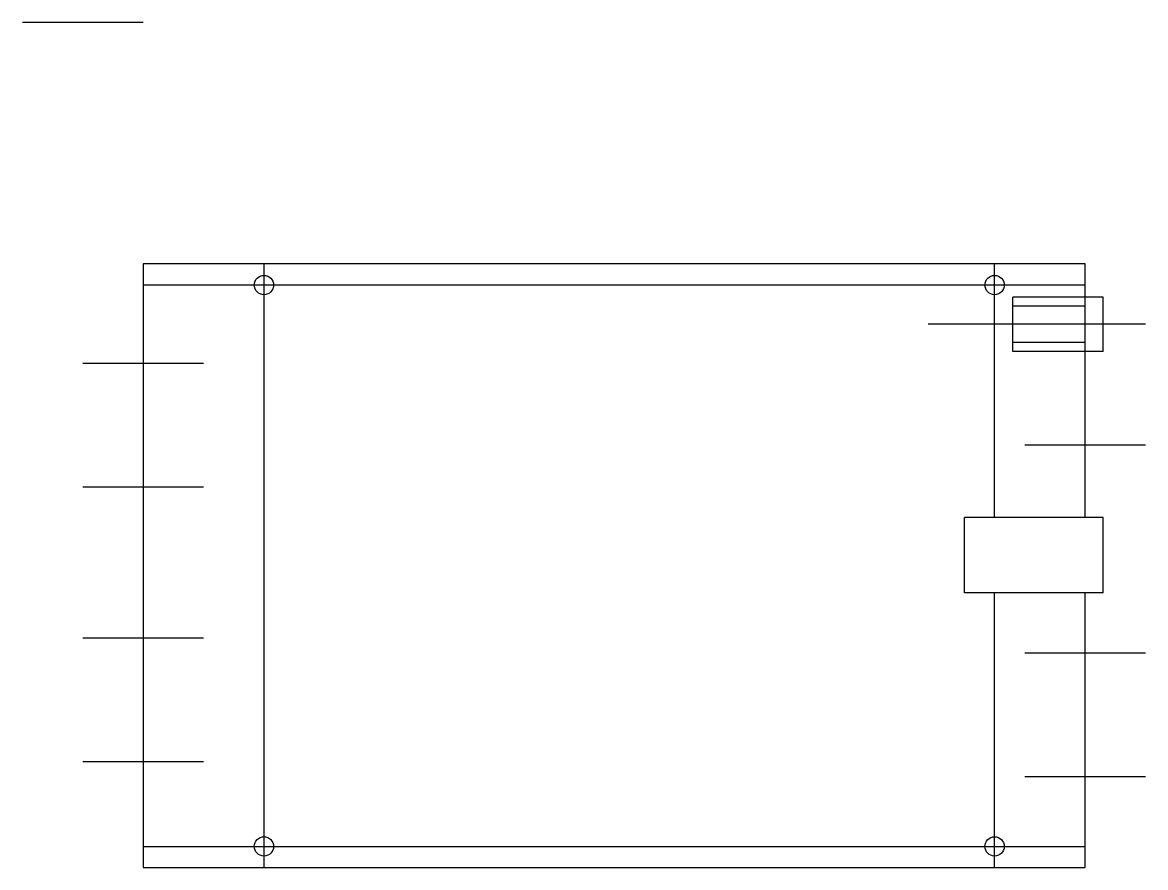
# Model space of a CAD drawing. Header units: millimetres. Extents: x -20 to 166, y 0 to 140.
import ezdxf

# ---------------------------------------------------------------- set-up
doc = ezdxf.new("R2010")
doc.units = ezdxf.units.MM
doc.layers.get('0').update_dxf_attribs({"lineweight": 25, "true_color": 0xffffff})

msp = doc.modelspace()

# ---------------------------------------------------------------- linework, layer by layer
for p, q in [((0, 140), (-20, 140)), ((156, 100), (0, 100)), ((0, 100), (0, 0)), ((20, 100), (20, 0)), ((141, 58), (141, 100)), ((156, 58), (156, 100)), ((156, 96.5), (0, 96.5)), ((144, 85.5), (144, 94.5)), ((159, 94.5), (144, 94.5)), ((156, 93), (144, 93)), ((159, 85.5), (159, 94.5)), ((166, 90), (130, 90)), ((156, 87), (144, 87)), ((159, 85.5), (144, 85.5)), ((10, 83.5), (-10, 83.5)), ((166, 70), (146, 70)), ((10, 63), (-10, 63)), ((159, 58), (136, 58)), ((136, 45.5), (136, 58)), ((159, 45.5), (159, 58)), ((159, 45.5), (136, 45.5)), ((141, 0), (141, 45.5)), ((156, 0), (156, 45.5)), ((10, 38), (-10, 38)), ((166, 35.5), (146, 35.5)), ((10, 17.5), (-10, 17.5)), ((166, 15), (146, 15)), ((0, 3.5), (156, 3.5)), ((0, 0), (156, 0))]:
    msp.add_line(p, q)
for centre in [(20, 96.5), (141, 96.5), (20, 3.5), (141, 3.5)]:
    msp.add_circle(centre, 1.6)

doc.saveas('drawing.dxf')
